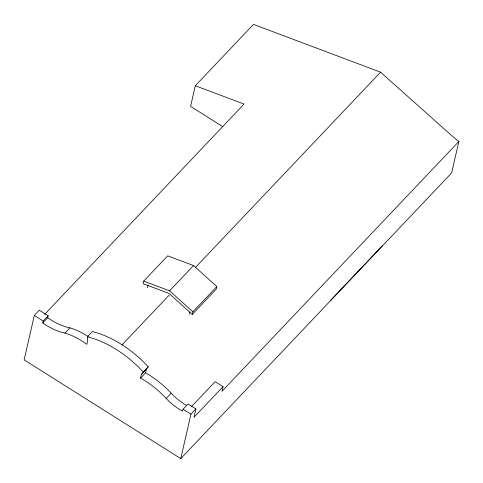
<?xml version="1.0" encoding="UTF-8"?>
<svg xmlns="http://www.w3.org/2000/svg" width="483" height="483" viewBox="0 0 483 483"><rect width="100%" height="100%" fill="white"/><g stroke="black" fill="none" stroke-linecap="round" stroke-linejoin="round"><path stroke-width="0.72" d="M191.292 406.825L215.14 381.667L223.037 386.648L194.003 417.27L195.911 408.938L188.014 403.957L183.051 409.192L182.604 411.148A37.336 21.663 43.5 0 1 166.194 398.445A63.321 36.732 43.5 0 0 140.559 378.086L141.398 374.428L148.275 366.845A79.146 45.915 43.5 0 0 92.313 331.567L87.351 336.802L87.683 340.569L86.825 344.313A51.916 30.121 43.5 0 0 64.921 333.077A47.219 27.392 43.5 0 1 42.752 322.982L47.714 317.748L48.161 315.791L39.292 310.201L34.329 315.435L24.15 359.871L180.769 458.608L451.647 172.914L458.85 141.453L451.243 135.222L380.58 72.178L253.497 24.392L195.319 85.757L190.592 106.375L222.904 126.745M42.752 322.982L43.198 321.026L48.161 315.791M143.753 281.1L143.161 283.696L169.014 293.416L192.282 314.421L216.227 289.16L216.819 286.564L193.55 265.559L167.698 255.839L143.753 281.1L169.605 290.82L192.874 311.819L192.282 314.421M147.478 287.765L148.124 284.934M140.559 378.086L145.522 372.852L146.361 369.199M189.282 314.192L189.783 312M180.769 458.608L190.948 414.173L195.911 408.938M223.037 386.648L221.975 391.29L458.85 141.453M141.398 374.428L148.275 366.845M44.605 314.433L244.048 104.074L195.319 85.757M64.921 333.077L69.884 327.848A51.916 30.121 43.5 0 1 88.208 336.579M169.605 290.82L193.55 265.559M121.927 344.983L169.098 295.234M195.53 267.353L380.58 72.178M192.874 311.819L216.819 286.564M166.194 398.445L171.157 393.21L173.626 395.74A37.336 21.663 43.5 0 0 186.106 405.122M330.354 300.577L382.433 245.648M34.329 315.435L43.198 321.026M183.051 409.192L190.948 414.173M145.522 372.852A63.321 36.732 43.5 0 1 171.157 393.21M69.884 327.848A47.219 27.392 43.5 0 1 64.438 326.381L62.585 325.729A47.219 27.392 43.5 0 1 47.714 317.748M87.351 336.802A79.146 45.915 43.5 0 1 143.312 372.079"/></g></svg>
